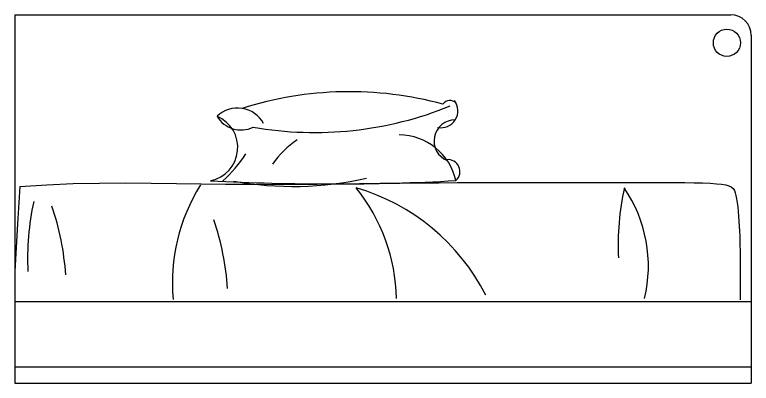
# Model space of a CAD drawing. Header units: inches. Extents: x 4.1 to 46.6, y 13.1 to 37.9.
# Drawn here: x 21.85 to 22.75, y 31.956 to 32.406 of the extents above; entities that cross this region are included whole.
import ezdxf

# ---------------------------------------------------------------- set-up
doc = ezdxf.new("R2010")
doc.units = ezdxf.units.IN
doc.header["$MEASUREMENT"] = 0
doc.layers.add('02', color=2, linetype='Continuous')
doc.layers.add('4', color=4, linetype='Continuous')

msp = doc.modelspace()

# ---------------------------------------------------------------- linework, layer by layer
at = {"layer": '02'}
for p, q in [((21.85007, 32.40618), (21.85007, 31.95618)), ((21.85007, 31.97618), (22.75007, 31.97618))]:
    msp.add_line(p, q, dxfattribs=at)
for points in [[(21.85629, 32.19635), (21.8534, 32.15094), (21.85007, 32.09296)], [(21.85629, 32.19635), (21.88912, 32.19858), (21.92164, 32.19998), (21.9538, 32.2007), (21.98556, 32.20089), (22.01687, 32.2007), (22.04766, 32.20028), (22.07789, 32.19978), (22.10751, 32.19935), (22.13647, 32.19912), (22.16478, 32.19907), (22.19243, 32.19916), (22.21944, 32.19937), (22.24582, 32.19966), (22.27156, 32.19999), (22.29667, 32.20032), (22.32117, 32.20062), (22.34505, 32.20085), (22.36828, 32.20103), (22.39084, 32.20116), (22.41268, 32.20125), (22.43377, 32.2013), (22.45408, 32.20133), (22.47358, 32.20134), (22.49222, 32.20134), (22.51001, 32.20134), (22.52699, 32.20134), (22.54326, 32.20134), (22.5589, 32.20134), (22.574, 32.20134), (22.58864, 32.20134), (22.60291, 32.20134), (22.61689, 32.20134), (22.63062, 32.20134), (22.64399, 32.20132), (22.65683, 32.20126), (22.66898, 32.20116), (22.68029, 32.20099), (22.69058, 32.20073), (22.6997, 32.20037), (22.70749, 32.19989), (22.71384, 32.19927), (22.71887, 32.19844), (22.72277, 32.19735), (22.7257, 32.19591), (22.72785, 32.19407), (22.7294, 32.19175), (22.73053, 32.18889), (22.73141, 32.18541), (22.73219, 32.18129), (22.7329, 32.17659), (22.73355, 32.17142), (22.73413, 32.16587), (22.73464, 32.16005), (22.73508, 32.15406), (22.73545, 32.148), (22.73576, 32.14198), (22.736, 32.13607), (22.73618, 32.13024), (22.7363, 32.12446), (22.73639, 32.11868), (22.73644, 32.11284), (22.73647, 32.10691), (22.73648, 32.10083), (22.73648, 32.09456), (22.73648, 32.08811), (22.73648, 32.08167), (22.73648, 32.07552), (22.73648, 32.06991), (22.73648, 32.06509), (22.73648, 32.06133), (22.73648, 32.05888), (22.73648, 32.05801)]]:
    msp.add_lwpolyline(points, dxfattribs=at)
msp.add_circle((22.72032, 32.37191), 0.01659, dxfattribs=at)
for centre, radius, start, end in [((22.25929, 31.87663), 0.43555, 74.81657, 107.56689), ((22.37092, 32.28886), 0.02068, 258.47898, 37.11023), ((22.38188, 32.29116), 0.01032, 43.89428, 145.62005), ((22.12228, 32.25622), 0.03609, 28.41507, 133.88683), ((22.2167, 32.70046), 0.43808, 260.10438, 292.16499), ((22.0812, 32.24406), 0.04141, 281.49934, 67.17339), ((22.12652, 32.29935), 0.0339, 210.34305, 296.05975), ((22.38827, 32.25203), 0.02581, 89.67624, 247.958), ((22.31949, 32.18802), 0.07141, 12.64049, 89.73317), ((22.25768, 32.1593), 0.11286, 123.59721, 145.14806), ((21.97175, 32.34517), 0.19432, 313.09069, 325.88741), ((22.37958, 32.21465), 0.01459, 311.04464, 96.75514), ((22.23766, 35.02633), 2.82674, 266.99462, 273.07233), ((22.18997, 32.59982), 0.4033, 259.67572, 282.89233), ((22.26808, 32.07873), 0.2254, 147.93418, 185.10881), ((22.09134, 32.05408), 0.2254, 1.44026, 38.61489), ((22.19503, 31.94619), 0.25889, 27.00559, 73.75555), ((22.91371, 32.12498), 0.32629, 167.65334, 182.76284), ((22.45518, 32.09944), 0.16918, 346.43017, 34.28536), ((22.19204, 32.10833), 0.32629, 167.65334, 182.76284), ((21.58682, 32.06694), 0.32629, 3.78623, 18.89573), ((21.78457, 32.05024), 0.32629, 3.78623, 18.89573)]:
    msp.add_arc(centre, radius, start, end, dxfattribs=at)
at = {"layer": '4'}
for p, q in [((21.85007, 32.40618), (22.72507, 32.40618)), ((22.75007, 32.38118), (22.75007, 31.95618)), ((21.85007, 32.05618), (22.75007, 32.05618)), ((21.85007, 31.95618), (22.75007, 31.95618))]:
    msp.add_line(p, q, dxfattribs=at)
msp.add_arc((22.72507, 32.38118), 0.025, 0, 90, dxfattribs=at)

doc.saveas('drawing.dxf')
